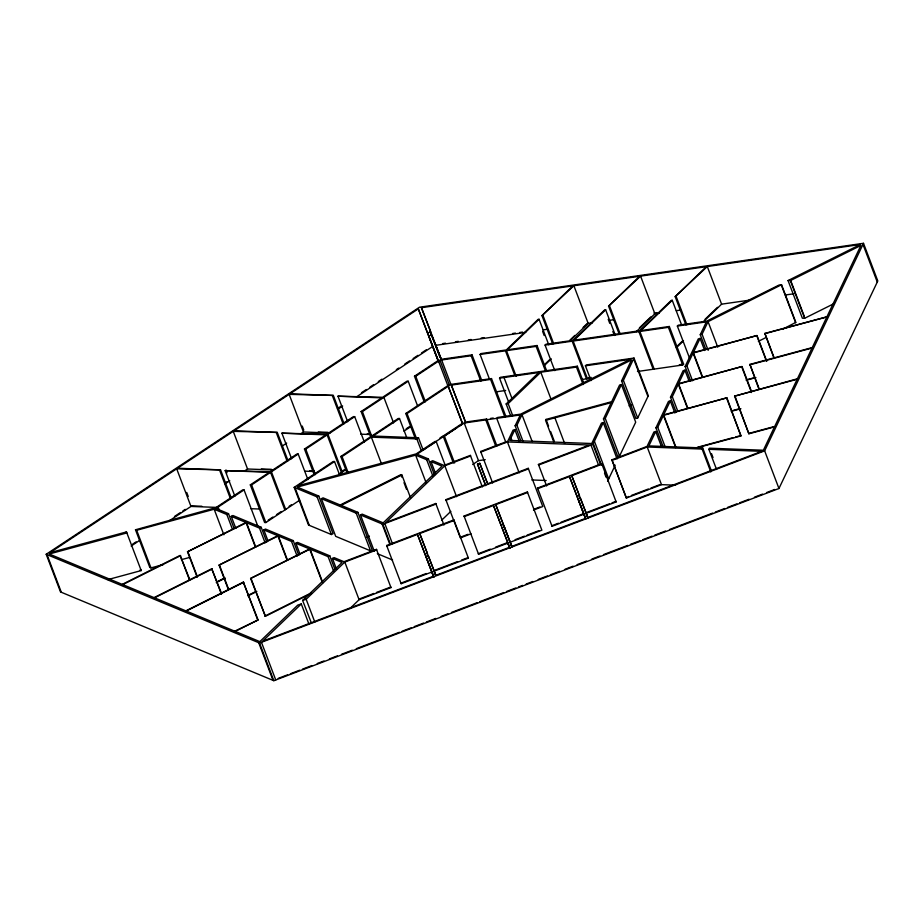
<?xml version="1.0" encoding="UTF-8"?>
<svg xmlns="http://www.w3.org/2000/svg" width="924" height="924" viewBox="0 0 924 924"><rect width="100%" height="100%" fill="white"/><g stroke="black" fill="none" stroke-linecap="round" stroke-linejoin="round"><path stroke-width="1.39" d="M520.755 440.552L515.13 425.756L520.293 414.934L464.206 423.007L444.386 436.116L443.139 436.07L453.349 462.959M492.619 482.963L480.653 451.478L507.807 441.141L513.051 430.134L514.864 429.637L509.725 440.413L591.73 443.52L601.466 423.077L603.28 422.58L617.07 458.882M523.065 441.406L516.943 425.271L521.979 414.68L631.566 359.886L621.575 380.85L635.885 418.491L637.687 418.006L648.301 395.715L634.003 358.062L586.313 364.934L585.412 365.8L591.037 380.584M553.742 441.857L545.576 420.339L546.015 419.415L611.642 401.697M603.464 418.895L619.588 385.031L621.402 384.546L635.7 422.187L619.565 456.052L617.763 456.537L603.464 418.895L605.266 418.399L621.402 384.546M480.653 451.478L480.873 452.044L507.426 441.938L589.431 445.033L538.426 464.437L538.646 465.003L592.908 444.363L603.28 422.58M637.687 418.006L623.388 380.365L634.003 358.062M607.576 481.219L615.211 465.199M663.086 446.604L655.936 427.777L668.491 401.409L670.304 400.924L674.89 413.028M676.102 412.023L670.477 397.228L683.136 370.663L684.938 370.178L689.027 380.931M690.748 381.266L685.123 366.482L698.267 338.9L700.069 338.415L704.666 350.508M705.878 349.503L700.253 334.719L706.363 321.875L677.35 326.057L689.616 358.327M675.594 485.181L661.503 484.65L626.31 498.036L611.896 459.794L647.054 446.408L653.938 431.958L655.751 431.473L648.879 445.899L702.679 447.932L711.365 470.79M664.887 446.119L657.738 427.292L663.42 415.35L726.899 397.817L663.651 414.888L670.304 400.924M677.904 411.526L672.291 396.743L678.297 384.118L742.018 366.528L678.516 383.656L684.938 370.178M692.55 380.78L686.936 365.996L693.104 353.037L756.999 335.528L693.323 352.575L702.517 376.773M693.323 352.575L700.069 338.415M708.188 350.358L702.067 334.234L708.061 321.644L781.542 284.731L778.967 285.089L706.756 321.09L678.251 325.19L677.35 326.057M46.2 554.273L259.529 643.046L764.645 450.854L863.501 243.301L419.473 307.218L46.2 554.273L60.499 591.926L273.827 680.699L778.955 488.507L877.8 280.954L863.501 243.301M710.81 471.933L702.125 449.076L702.679 447.932M716.574 469.484L708.87 449.33L709.459 448.186L763.374 450.231L797.169 379.267L734.58 396.153L748.879 433.795L775.305 426.669M734.58 396.153L797.389 378.794L860.902 245.449L790.366 280.607L804.665 318.26L834.164 303.557M758.881 389.062L749.918 364.391L812.265 347.574M773.919 357.911L764.876 333.414L826.922 316.805M790.366 280.607L788.056 280.561L802.355 318.202L804.665 318.26M695.599 448.175L740.967 435.932L726.899 397.817M782.801 329.152L795.841 322.372L781.542 284.731M748.879 433.795L735.319 397.031M424.174 401.767L414.472 376.218L415.731 376.264L439.951 360.233L471.136 355.74L472.037 354.874L481.739 380.422M489.281 378.655L480.087 354.458L480.977 353.592L506.352 349.93L538.068 319.404L539.062 319.265L548.764 344.802M552.714 343.855L541.984 315.627L572.88 285.874L421.436 307.68L441.51 360.083M539.062 319.265L507.345 349.792L537.04 345.518L546.742 371.067M541.984 315.627L573.873 285.735L639.593 276.276L608.581 306.133L619.299 334.373M490.609 379.441L491.499 378.574L505.809 416.227L504.908 417.094L490.609 379.441L451.339 385.1L465.65 422.742M508.743 402.356L499.549 378.159L500.45 377.292L577.361 366.216L583.494 382.351M480.087 354.458L536.139 346.385L537.04 345.518M554.781 370.639L545.079 345.091L545.98 344.236L573.065 340.332L604.654 309.921L605.647 309.771L615.349 335.32M496.904 445.922L486.682 419.034L485.781 419.9L495.495 445.437M545.206 363.941L549.295 360.002M569.669 340.378L574.82 335.424M583.067 327.489L587.179 323.527M544.155 365.765L551.316 358.87M569.634 341.233L588.172 323.377L592.457 322.765M510.753 416.043L506.156 403.938L538.808 372.511M302.622 600.438L342.065 562.462L332.421 558.442L334.095 557.611L343.982 561.723L376.461 549.364L376.68 549.93L344.802 562.058L306.156 599.272L302.622 600.438L311.527 623.388M506.156 403.938L508.154 403.649L540.794 372.222L551.004 399.11M605.647 309.771L574.058 340.194L639.778 330.734L671.24 300.439L672.233 300.288L681.427 324.497M608.581 306.133L640.586 276.126L706.306 266.666L675.178 296.65L685.897 324.878M308.951 624.127L301.293 603.961L262.566 641.244L433.61 576.172L426.056 556.629L428.32 555.763L435.874 575.306L509.609 547.251L502.09 527.777L504.354 526.923L511.873 546.384L585.62 518.329L578.124 498.937L580.388 498.082L587.872 517.475L761.711 451.328L708.916 449.318M444.814 465.765L385.92 522.476L435.782 503.499L436.001 504.065L382.882 524.278L360.499 514.957L362.173 514.125L383.183 522.869L442.076 466.158L431 461.55L432.675 460.706L444.005 465.419L470.362 455.393L470.582 455.959L444.814 465.765L456.56 496.685M499.549 378.159L576.472 367.082L577.361 366.216M639.42 327.858L650.796 316.909M636.278 331.693L654.885 313.779L659.17 313.155M349.953 608.523L359.101 599.711L390.979 587.583L376.461 549.364M441.545 520.316L450.843 511.365M672.233 300.288L640.771 330.584L669.311 326.484L683.61 364.125L682.709 364.992L637.468 371.506M675.178 296.65L707.299 266.528L860.429 244.49L788.056 280.561M545.079 345.091L668.41 327.339L669.311 326.484M676.403 346.881L682.49 341.014M705.035 319.3L717.486 307.311M676.38 347.713L683.483 340.875M702.921 322.164L721.598 304.169L749.953 300.092M231.266 498.094L220.536 469.866L176.68 468.791L49.861 552.725L126.484 531.924L141.21 570.57L107.923 579.602M287.999 460.66L277.269 432.432L233.252 431.346L177.523 468.237L220.536 469.866M344.063 423.666L333.333 395.437L289.154 394.352L234.084 430.792L277.269 432.432M418.318 308.859L438.553 361.862L418.318 308.859L289.986 393.797L333.333 395.437M132.559 544.224L136.151 541.845M174.463 516.493L180.457 512.531M182.848 510.949L185.239 509.355M224.751 483.206L227.142 481.623M337.526 408.57L341.129 406.19M361.538 392.677L366.331 389.501M369.935 387.121L373.539 384.731M378.332 381.554L381.935 379.175M396.338 369.646L398.741 368.052M404.747 364.079L409.54 360.903M413.144 358.524L417.948 355.336M421.552 352.956L426.345 349.78M131.162 546.026L139.536 540.482M169.45 520.686L190.979 506.433L218.226 507.461M225.017 483.91L229.764 480.769M243.994 471.344L247.551 468.999L273.458 469.969M281.912 446.257L286.694 443.093M301.062 433.575L303.453 431.993L330.018 432.998M337.872 409.216L342.665 406.04M357.057 396.512L432.617 346.5M299.676 500.184L265.869 522.557L264.611 522.51L250.312 484.869L269.311 472.291L225.156 470.616L234.869 496.165M314.172 474.578L304.458 449.029L325.883 434.846L281.901 433.183L291.603 458.731M370.824 437.075L361.122 411.526L381.785 397.851L337.976 396.2L347.678 421.737M414.472 376.218L438.265 360.476L428.886 336.221L431.346 334.603L441.372 359.286L472.037 354.874M257.831 526.195L244.04 489.893L215.985 508.466L228.505 513.675L234.118 528.459M250.312 484.869L251.571 484.915L298.198 454.054L307.9 479.602M304.458 449.029L305.717 449.076L354.689 416.655L364.391 442.203M361.122 411.526L362.381 411.573L408.212 381.242L417.405 405.44M432.836 475.895L426.703 459.759L415.627 455.151L297.228 487.098L318.768 496.061L333.067 533.702L331.393 534.546L308.477 525.005L294.178 487.364L333.264 461.492L334.523 461.538L339.628 474.982M346.916 472.649L340.783 456.514L398.256 418.48L399.514 418.526L406.664 437.352M415.488 439.05L405.786 413.502L449.387 384.638L491.499 378.574M334.523 461.538L297.84 485.816L416.239 453.869L434.95 441.487L436.197 441.533L445.391 465.742M340.783 456.514L342.042 456.56L399.514 418.526M405.786 413.502L407.034 413.548L448.232 386.278L462.508 423.25L443.139 436.07M268.179 520.154L272.927 517.013M276.484 514.656L281.243 511.515M289.108 506.306L291.441 504.758M342.18 471.171L344.502 469.635M406.19 428.805L409.667 426.507M339.05 474.116L345.761 469.681M403.961 431.162L410.914 426.553M381.577 464.044L371.367 437.156L416.816 438.877L418.491 437.768L423.088 449.873M439.997 437.964L442.342 436.417M423.689 449.63L426.045 448.082M428.401 446.523L456.641 427.824M458.997 426.264L462.531 423.931L448.232 386.278M436.197 441.533L417.059 454.204L428.378 458.916L434.511 475.052M472.672 464.506L478.505 460.649L485.25 459.678M126.484 531.924L125.722 532.42L126.9 532.917L49.238 554.007L259.829 641.637L297.782 605.093L301.293 603.961M427.708 333.16L430.63 331.497L421.436 307.68M163.421 564.541L150.97 567.913L149.792 567.417L135.493 529.775L215.893 507.646L242.793 489.847L244.04 489.893M225.156 470.616L270.154 471.737L296.939 454.007L298.198 454.054M281.901 433.183L326.715 434.303L353.442 416.608L354.689 416.655M337.976 396.2L382.617 397.297L406.953 381.196L408.212 381.242M140.783 569.565L140.021 570.073L141.21 570.57M149.792 567.417L150.566 566.909M135.493 529.775L136.671 530.272L214.16 509.228L226.83 514.506L228.505 513.675M235.863 528.447L231.266 516.354L232.94 515.511L261.192 527.269L266.805 542.065M122.245 584.384L180.168 555.416L189.836 579.822M197.193 577.304L187.491 551.767L246.027 522.487L255.22 546.696M122.73 584.592L180.642 555.624M187.491 551.767L246.5 522.695L259.517 528.112L265.13 542.896M294.178 487.364L317.094 496.893L318.768 496.061M259.517 528.112L261.192 527.269M321.39 498.683L323.065 497.851L357.865 512.335L372.176 549.976L370.501 550.819L335.689 536.336L321.39 498.683L356.202 513.167L370.501 550.819M267.902 540.656L263.814 529.891L265.488 529.059L293.22 540.598L298.845 555.393M426.703 459.759L428.378 458.916M154.042 597.62L211.746 568.757L221.413 593.162M228.251 589.304L219.057 565.107L277.812 535.724L287.006 559.921M154.516 597.816L212.22 568.965M219.057 565.107L278.297 535.92L291.557 541.441L297.17 556.225M340.205 504.978L400.947 474.613L401.894 475.005L410.579 497.863M341.164 505.382L401.894 475.005M291.557 541.441L293.22 540.598M217.059 581.774L224.694 577.95M216.262 582.605L225.179 578.158M299.942 553.984L295.853 543.231L297.528 542.388L329.787 555.821L334.904 569.265M356.202 513.167L357.865 512.335M185.828 610.845L243.324 582.097L258.096 619.946L235.1 631.439M311.561 593.208L265.384 616.296L250.612 578.447L309.598 548.948L295.853 543.231M186.302 611.041L243.797 582.293M250.612 578.447L310.083 549.145L328.124 556.652L333.737 571.448M248.683 595.091L255.07 591.891M247.886 595.922L256.826 591.452M629.105 405.913L631.681 404.631M328.124 556.652L329.787 555.821M366.851 537.329L369.381 536.07M234.627 631.242L258.096 619.946M264.911 616.089L308.512 594.294M758.373 341.337L766.088 337.491M477.5 464.125L479.764 463.259L487.676 483.76L528.251 468.318L528.47 468.884L446.061 500.231L445.842 499.665L485.412 484.615L477.5 464.125L485.666 485.631M433.806 577.327L431.774 572.06L401.155 583.702L386.636 545.495L453.88 519.912L454.1 520.478L419.739 533.552L435.539 574.809M509.817 548.429L507.784 543.139L478.574 554.25L464.056 516.042L527.361 491.949L527.581 492.515L495.738 504.631L511.573 546.246M585.319 518.202L583.783 514.218L552.055 526.299L537.537 488.08L601.72 463.663L616.135 501.917L586.047 513.363L587.583 517.348M433.783 577.015L417.475 534.407L386.856 546.061L386.636 545.495M512.012 547.089L503.395 524.451L501.143 525.317L493.474 505.497L464.275 516.608L464.056 516.042M585.781 519.103L569.484 476.576L537.756 488.646L537.537 488.08M588.114 518.468L571.748 475.71L601.836 464.264L601.72 463.663M612.011 460.395L647.204 446.997L702.125 449.076M461.469 536.809L468.064 534.303M534.707 508.951L539.939 506.953M470.997 533.829L460.36 537.884L445.842 499.665M533.471 510.071L542.769 506.525L528.251 468.318M359.586 598.879L373.873 593.439M376.472 592.457L390.76 587.017L390.979 587.583M426.23 573.515L400.935 583.148L401.155 583.702M435.146 570.131L457.611 561.584M461.573 560.071L468.179 557.553L468.399 558.119L434.037 571.194L435.562 575.144M490.309 549.145L478.355 553.684L478.574 554.25M495.611 547.124L507.565 542.573M515.13 539.697L524.416 536.163M527.073 535.158L539.004 530.607M558.442 523.215L551.836 525.733L552.055 526.299M561.087 522.21L583.564 513.663M585.828 512.797L609.447 503.811M612.081 502.806L616.019 501.305L616.135 501.917M626.31 498.036L628.794 496.442M631.404 495.46L648.336 489.015M650.935 488.022L660.059 484.557M510.036 542.284L541.88 530.168L527.361 491.949M278.216 678.378L287.641 674.797M290.332 673.769L299.757 670.177M302.46 669.161L311.885 665.569M317.267 663.524L324.001 660.96M329.394 658.904L337.468 655.832M341.51 654.296L352.287 650.196M356.329 648.66L399.422 632.259M402.113 631.231L411.55 627.65M414.241 626.622L423.666 623.042M426.357 622.014L435.793 618.422M441.175 616.377L447.909 613.813M451.513 612.439L476.98 602.748M479.672 601.732L503.799 592.55M506.479 591.522L515.869 587.953M518.549 586.936L522.568 585.4M526.172 584.037L532.882 581.485M538.242 579.44L547.62 575.871M550.311 574.855L559.69 571.286M565.061 569.242L573.099 566.181M577.119 564.645L586.509 561.076M591.868 559.043L599.919 555.982M603.522 554.608L627.777 545.379M630.468 544.351L639.905 540.759M642.607 539.731L652.032 536.151M654.735 535.123L665.511 531.023M669.554 529.487L712.67 513.074M715.372 512.046L724.797 508.466M727.5 507.438L736.925 503.846M739.627 502.818L749.052 499.237M754.446 497.181L762.531 494.109M766.574 492.573L774.659 489.489M425.109 554.157L427.362 553.291L419.739 533.552M577.165 496.477L579.429 495.622L571.748 475.71M181.416 559.655L189.709 557.403M700.253 334.719L702.067 334.234M764.726 333.703L826.853 316.944M621.575 380.85L623.388 380.365M685.123 366.482L686.936 365.996M515.13 425.756L516.943 425.271M749.687 364.864L812.046 348.036M545.576 420.339L611.203 402.633M670.477 397.228L672.291 396.743M746.211 380.214L755.901 377.593M655.936 427.777L657.738 427.292M732.847 410.499L738.368 409.009M731.254 411.342L740.909 408.731M697.193 447.343L732.94 437.699M735.7 436.948L739.824 435.839M749.11 433.333L774.139 426.576M746.384 379.845L754.689 377.616M442.608 343.601L445.46 343.185M455.463 341.741L458.316 341.337M468.318 339.893L471.171 339.489M481.173 338.045L484.026 337.63M512.589 333.518L515.453 333.114M519.738 332.49L522.591 332.086M653.996 313.167L656.849 312.762M525.744 332.363L435.735 345.322L440.84 358.558M542.896 329.891L547.181 329.279M609.609 320.293L613.894 319.681M676.322 310.695L680.607 310.071M785.4 294.987L793.912 293.763M585.412 365.8L630.249 359.344L520.662 414.137L497.62 417.452L496.719 418.318L505.913 442.527M588.357 377.835L591.221 377.419M679.325 364.737L683.61 364.125M495.795 391.892L505.659 390.471M582.189 379.464L590.321 378.286M486.682 419.034L465.627 422.06L451.339 385.1M490.471 418.433L493.254 418.029M318.272 431.97L328.066 432.34M367.244 433.818L370.074 433.933M360.753 434.164L370.651 434.534M373.03 436.047L418.491 437.768M261.342 468.93L271.425 469.311M309.806 470.766L314.068 470.928M304.712 471.159L313.224 471.483M531.797 479.96L546.188 480.503M191.822 505.878L201.859 506.26M250.854 508.697L259.401 509.02M377.339 553.661L392.561 560.002M231.266 516.354L246.027 522.487M263.814 529.891L277.812 535.724M495.738 504.631L503.395 524.451M862.97 244.421L877.269 282.063M790.563 280.203L804.354 316.505M781.369 285.1L795.668 322.742M764.876 333.414L774.058 357.623M756.999 335.528L766.701 361.076M756.848 335.839L766.55 361.376M749.918 364.391L759.112 388.6M707.299 266.528L721.598 304.169M742.018 366.528L751.212 390.725M741.787 366.99L751.501 392.538M764.645 450.854L778.955 488.507M708.061 321.644L717.763 347.181M726.668 398.29L740.967 435.932M676.16 296.5L686.89 324.74M693.104 353.037L702.298 377.235M668.41 327.339L682.709 364.992M711.503 453.568L713.028 457.599M640.586 276.126L654.885 313.779M679.036 385.008L687.71 407.865M678.297 384.118L687.491 408.327M639.87 331.45L654.169 369.103M638.877 331.601L653.176 369.242M664.16 416.227L675.906 447.158M663.42 415.35L675.687 447.62M633.633 358.858L647.932 396.5M609.574 305.994L620.293 334.234M655.751 431.473L661.365 446.269M608.223 319.334L609.759 323.365M612.82 331.427L614.356 335.458M647.204 446.997L661.503 484.65M573.873 285.735L588.172 323.377M605.266 418.399L619.565 456.052M573.157 341.06L587.456 378.701M572.164 341.199L586.463 378.84M611.896 459.794L626.195 497.435M576.472 367.082L583.102 384.557M594.398 441.222L608.697 478.863M593.277 443.578L601.455 465.084M604.515 473.157L606.052 477.188M592.908 444.363L600.565 464.529M542.977 315.488L553.707 343.716M590.979 445.091L598.636 465.269M542.665 331.497L544.19 335.539M536.139 346.385L545.333 370.582M554.908 417.821L564.61 443.37M569.484 476.576L583.783 514.218M546.015 419.415L548.567 426.137M550.612 431.508L554.192 440.921M506.444 350.658L516.158 376.207M505.451 350.797L514.645 375.005M521.979 414.68L532.201 441.58M538.426 464.437L546.604 485.955M504.019 377.512L512.196 399.029M508.154 403.649L512.751 415.754M514.864 429.637L519.461 441.741M510.949 437.861L511.965 440.552M507.426 441.938L519.173 472.857M471.136 355.74L480.838 381.289M441.637 359.99L450.831 384.188M430.134 331.566L440.032 357.461M479.764 463.259L487.422 483.437M464.206 423.007L478.505 460.649M439.951 360.233L449.653 385.77M493.474 505.497L509.817 548.175M438.53 361.168L447.724 385.366M470.362 455.393L482.328 486.879M444.386 436.116L454.608 463.005M415.731 376.264L425.433 401.813M453.88 519.912L468.399 558.119M431 461.55L435.597 473.642M416.816 438.877L421.413 450.97M407.034 413.548L416.736 439.096M435.782 503.499L443.959 525.017M415.627 455.151L426.357 483.379M383.876 397.343L393.578 422.892M400.947 474.613L401.963 477.304M404.007 482.674L406.56 489.397M417.475 534.407L431.774 572.06M362.381 411.573L372.083 437.121M384.8 523.538L392.469 543.705M382.882 524.278L390.54 544.444M382.074 523.931L389.732 544.109M332.501 395.992L343.22 424.22M342.042 456.56L348.163 472.695M360.499 514.957L374.289 551.258M327.974 434.349L342.273 471.991M327.131 434.904L341.43 472.545M302.252 426.068L303.777 430.099M289.154 394.352L303.453 431.993M305.717 449.076L315.419 474.624M344.802 562.058L359.101 599.711M317.094 496.893L331.393 534.546M332.421 558.442L336.509 569.196M276.438 432.986L287.156 461.215M294.999 487.699L309.297 525.352M310.083 549.145L322.846 582.755M310.118 550.288L321.864 581.219M271.402 471.783L285.701 509.436M270.57 472.337L284.869 509.99M306.156 599.272L314.841 622.129M278.297 535.92L287.491 560.117M233.252 431.346L247.551 468.999M251.571 484.915L265.869 522.557M246.5 522.695L255.694 546.893M225.999 470.073L227.015 472.753M219.704 470.42L230.423 498.648M226.83 514.506L232.455 529.29M251.085 578.643L265.384 616.296M218.133 507.045L219.669 511.076M243.324 582.097L257.623 619.738M214.16 509.228L223.862 534.777M261.457 642.319L275.756 679.96M259.529 643.046L273.827 680.699M258.72 642.711L273.019 680.353M219.531 565.303L228.725 589.512M186.717 492.434L188.242 496.465M176.68 468.791L190.979 506.433M211.746 568.757L221.448 594.305M187.965 551.963L197.159 576.16M180.688 556.768L189.362 579.625M136.671 530.272L150.97 567.913M47.009 554.608L61.307 592.261"/></g></svg>
